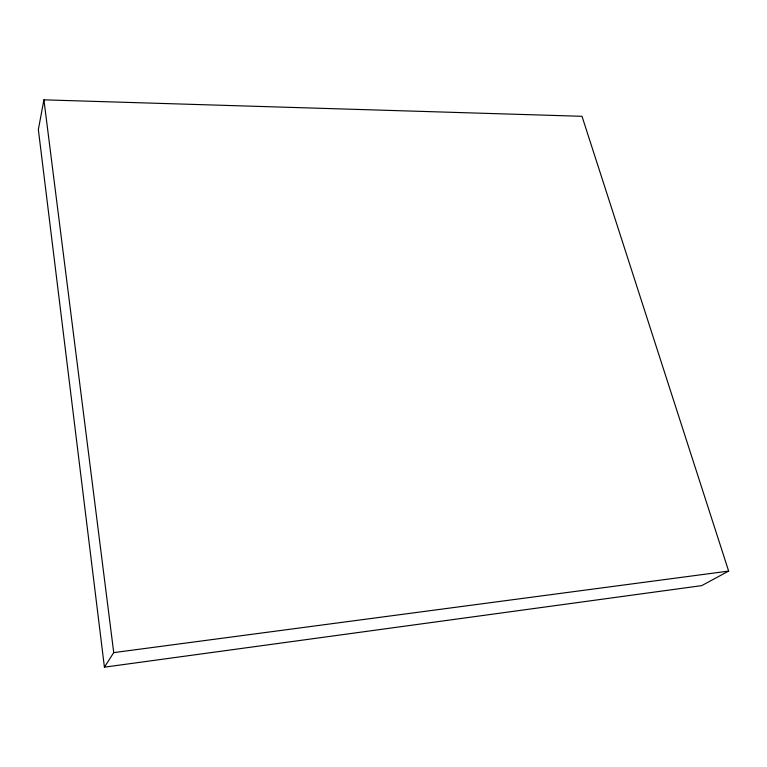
<?xml version="1.0" encoding="UTF-8"?>
<svg xmlns="http://www.w3.org/2000/svg" width="767" height="767" viewBox="0 0 767 767"><rect width="100%" height="100%" fill="white"/><g stroke="black" fill="none" stroke-linecap="round" stroke-linejoin="round"><path stroke-width="1.15" d="M43.911 99.835L38.35 129.585L104.417 667.165L701.719 585.624L728.65 571.089L582.009 116.306L43.911 99.835L113.727 652.621L104.417 667.165M113.727 652.621L728.65 571.089"/></g></svg>
